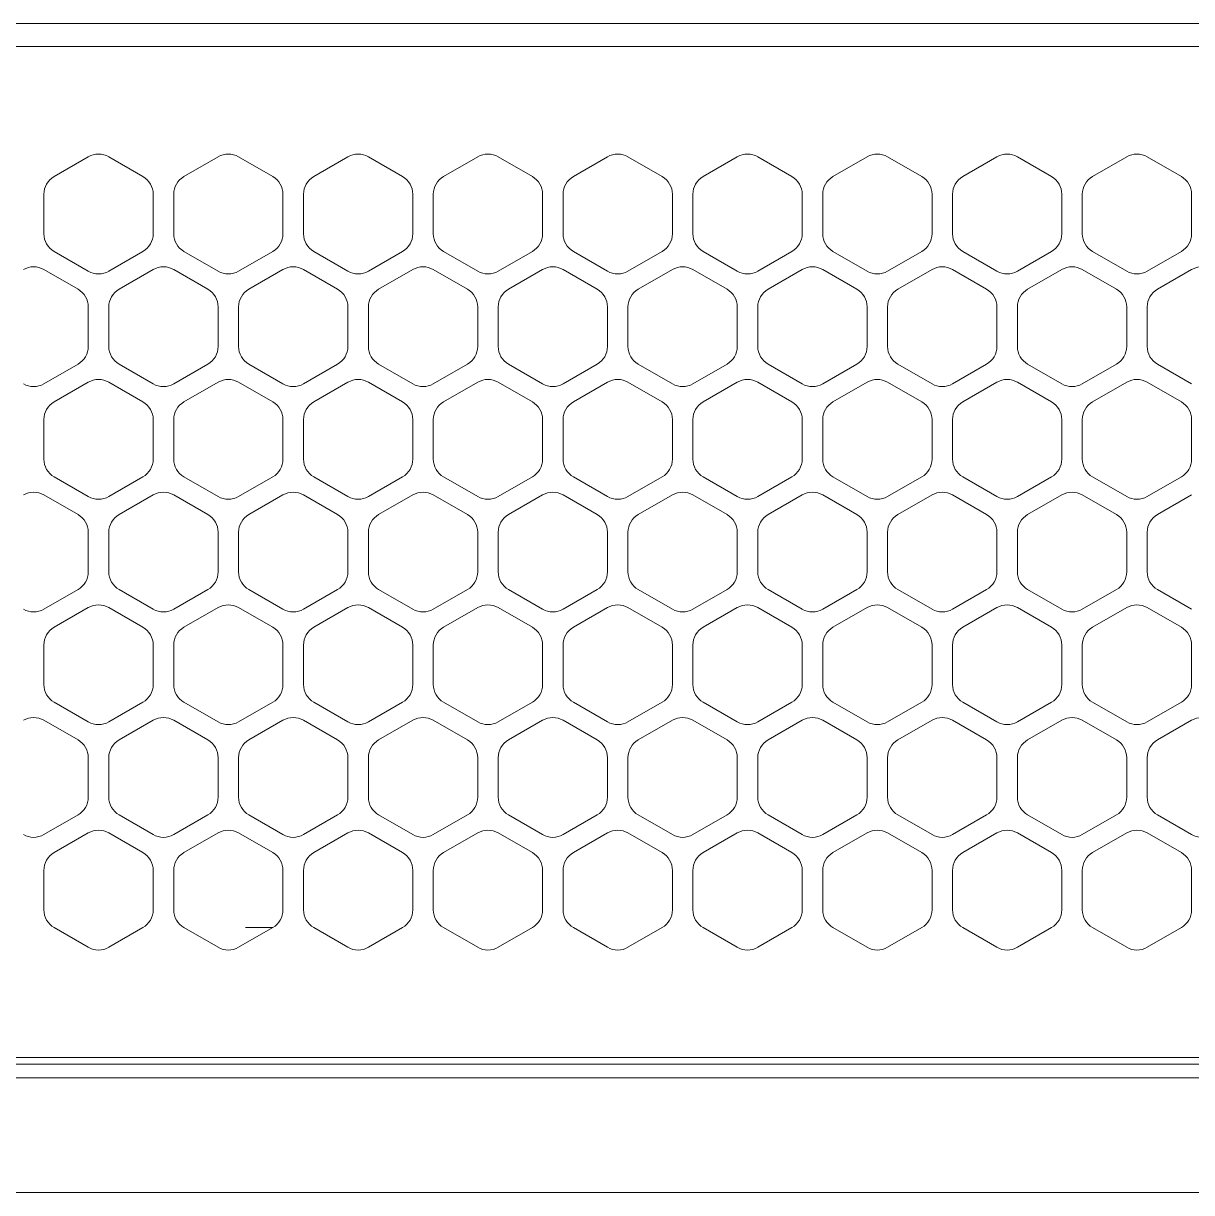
# Model space of a CAD drawing. Units: millimetres at full size, sheet at 1:30. Extents: x -17796 to 21385, y -23279 to 7734.
# Drawn here: x 17693.3 to 17778.8, y -1746.8 to -1661.2 of the extents above; entities that cross this region are included whole.
import ezdxf

# ---------------------------------------------------------------- set-up
doc = ezdxf.new("R2010")
doc.units = ezdxf.units.MM
doc.header["$LTSCALE"] = 30
doc.layers.add('0-1_(W)電灯', color=253, linetype='Continuous', lineweight=18)

msp = doc.modelspace()

# ---------------------------------------------------------------- linework, layer by layer
at = {"layer": '0-1_(W)電灯'}
for p, q in [((18150.57, -1661.24), (17579.57, -1661.24)), ((17590.07, -1662.94), (17859.57, -1662.94)), ((17695.57, -1672.45), (17698.07, -1671.01)), ((17699.57, -1671.01), (17702.07, -1672.45)), ((17705.07, -1672.45), (17707.57, -1671.01)), ((17709.07, -1671.01), (17711.57, -1672.45)), ((17714.57, -1672.45), (17717.07, -1671.01)), ((17718.57, -1671.01), (17721.07, -1672.45)), ((17724.07, -1672.45), (17726.57, -1671.01)), ((17728.07, -1671.01), (17730.57, -1672.45)), ((17733.57, -1672.45), (17736.07, -1671.01)), ((17737.57, -1671.01), (17740.07, -1672.45)), ((17743.07, -1672.45), (17745.57, -1671.01)), ((17747.07, -1671.01), (17749.57, -1672.45)), ((17752.57, -1672.45), (17755.07, -1671.01)), ((17756.57, -1671.01), (17759.07, -1672.45)), ((17762.07, -1672.45), (17764.57, -1671.01)), ((17766.07, -1671.01), (17768.57, -1672.45)), ((17771.57, -1672.45), (17774.07, -1671.01)), ((17775.57, -1671.01), (17778.07, -1672.45)), ((17694.82, -1676.64), (17694.82, -1673.75)), ((17702.82, -1673.75), (17702.82, -1676.64)), ((17704.32, -1676.64), (17704.32, -1673.75)), ((17712.32, -1673.75), (17712.32, -1676.64)), ((17713.82, -1676.64), (17713.82, -1673.75)), ((17721.82, -1673.75), (17721.82, -1676.64)), ((17723.32, -1676.64), (17723.32, -1673.75)), ((17731.32, -1673.75), (17731.32, -1676.64)), ((17732.82, -1676.64), (17732.82, -1673.75)), ((17740.82, -1673.75), (17740.82, -1676.64)), ((17742.32, -1676.64), (17742.32, -1673.75)), ((17750.32, -1673.75), (17750.32, -1676.64)), ((17751.82, -1676.64), (17751.82, -1673.75)), ((17759.82, -1673.75), (17759.82, -1676.64)), ((17761.32, -1676.64), (17761.32, -1673.75)), ((17769.32, -1673.75), (17769.32, -1676.64)), ((17770.82, -1676.64), (17770.82, -1673.75)), ((17778.82, -1673.75), (17778.82, -1676.64)), ((17698.07, -1679.38), (17695.57, -1677.94)), ((17702.07, -1677.94), (17699.57, -1679.38)), ((17707.57, -1679.38), (17705.07, -1677.94)), ((17711.57, -1677.94), (17709.07, -1679.38)), ((17717.07, -1679.38), (17714.57, -1677.94)), ((17721.07, -1677.94), (17718.57, -1679.38)), ((17726.57, -1679.38), (17724.07, -1677.94)), ((17730.57, -1677.94), (17728.07, -1679.38)), ((17736.07, -1679.38), (17733.57, -1677.94)), ((17740.07, -1677.94), (17737.57, -1679.38)), ((17745.57, -1679.38), (17743.07, -1677.94)), ((17749.57, -1677.94), (17747.07, -1679.38)), ((17755.07, -1679.38), (17752.57, -1677.94)), ((17759.07, -1677.94), (17756.57, -1679.38)), ((17764.57, -1679.38), (17762.07, -1677.94)), ((17768.57, -1677.94), (17766.07, -1679.38)), ((17774.07, -1679.38), (17771.57, -1677.94)), ((17778.07, -1677.94), (17775.57, -1679.38)), ((17694.82, -1679.26), (17697.32, -1680.7)), ((17700.32, -1680.7), (17702.82, -1679.26)), ((17704.32, -1679.26), (17706.82, -1680.7)), ((17709.82, -1680.7), (17712.32, -1679.26)), ((17713.82, -1679.26), (17716.32, -1680.7)), ((17719.32, -1680.7), (17721.82, -1679.26)), ((17723.32, -1679.26), (17725.82, -1680.7)), ((17728.82, -1680.7), (17731.32, -1679.26)), ((17732.82, -1679.26), (17735.32, -1680.7)), ((17738.32, -1680.7), (17740.82, -1679.26)), ((17742.32, -1679.26), (17744.82, -1680.7)), ((17747.82, -1680.7), (17750.32, -1679.26)), ((17751.82, -1679.26), (17754.32, -1680.7)), ((17757.32, -1680.7), (17759.82, -1679.26)), ((17761.32, -1679.26), (17763.82, -1680.7)), ((17766.82, -1680.7), (17769.32, -1679.26)), ((17770.82, -1679.26), (17773.32, -1680.7)), ((17776.32, -1680.7), (17778.82, -1679.26)), ((17698.07, -1682), (17698.07, -1684.89)), ((17699.57, -1684.89), (17699.57, -1682)), ((17707.57, -1682), (17707.57, -1684.89)), ((17709.07, -1684.89), (17709.07, -1682)), ((17717.07, -1682), (17717.07, -1684.89)), ((17718.57, -1684.89), (17718.57, -1682)), ((17726.57, -1682), (17726.57, -1684.89)), ((17728.07, -1684.89), (17728.07, -1682)), ((17736.07, -1682), (17736.07, -1684.89)), ((17737.57, -1684.89), (17737.57, -1682)), ((17745.57, -1682), (17745.57, -1684.89)), ((17747.07, -1684.89), (17747.07, -1682)), ((17755.07, -1682), (17755.07, -1684.89)), ((17756.57, -1684.89), (17756.57, -1682)), ((17764.57, -1682), (17764.57, -1684.89)), ((17766.07, -1684.89), (17766.07, -1682)), ((17774.07, -1682), (17774.07, -1684.89)), ((17775.57, -1684.89), (17775.57, -1682)), ((17697.32, -1686.19), (17694.82, -1687.63)), ((17702.82, -1687.63), (17700.32, -1686.19)), ((17706.82, -1686.19), (17704.32, -1687.63)), ((17712.32, -1687.63), (17709.82, -1686.19)), ((17716.32, -1686.19), (17713.82, -1687.63)), ((17721.82, -1687.63), (17719.32, -1686.19)), ((17725.82, -1686.19), (17723.32, -1687.63)), ((17731.32, -1687.63), (17728.82, -1686.19)), ((17735.32, -1686.19), (17732.82, -1687.63)), ((17740.82, -1687.63), (17738.32, -1686.19)), ((17744.82, -1686.19), (17742.32, -1687.63)), ((17750.32, -1687.63), (17747.82, -1686.19)), ((17754.32, -1686.19), (17751.82, -1687.63)), ((17759.82, -1687.63), (17757.32, -1686.19)), ((17763.82, -1686.19), (17761.32, -1687.63)), ((17769.32, -1687.63), (17766.82, -1686.19)), ((17773.32, -1686.19), (17770.82, -1687.63)), ((17778.82, -1687.63), (17776.32, -1686.19)), ((17695.57, -1688.95), (17698.07, -1687.51)), ((17699.57, -1687.51), (17702.07, -1688.95)), ((17705.07, -1688.95), (17707.57, -1687.51)), ((17709.07, -1687.51), (17711.57, -1688.95)), ((17714.57, -1688.95), (17717.07, -1687.51)), ((17718.57, -1687.51), (17721.07, -1688.95)), ((17724.07, -1688.95), (17726.57, -1687.51)), ((17728.07, -1687.51), (17730.57, -1688.95)), ((17733.57, -1688.95), (17736.07, -1687.51)), ((17737.57, -1687.51), (17740.07, -1688.95)), ((17743.07, -1688.95), (17745.57, -1687.51)), ((17747.07, -1687.51), (17749.57, -1688.95)), ((17752.57, -1688.95), (17755.07, -1687.51)), ((17756.57, -1687.51), (17759.07, -1688.95)), ((17762.07, -1688.95), (17764.57, -1687.51)), ((17766.07, -1687.51), (17768.57, -1688.95)), ((17771.57, -1688.95), (17774.07, -1687.51)), ((17775.57, -1687.51), (17778.07, -1688.95)), ((17694.82, -1693.14), (17694.82, -1690.25)), ((17702.82, -1690.25), (17702.82, -1693.14)), ((17704.32, -1693.14), (17704.32, -1690.25)), ((17712.32, -1690.25), (17712.32, -1693.14)), ((17713.82, -1693.14), (17713.82, -1690.25)), ((17721.82, -1690.25), (17721.82, -1693.14)), ((17723.32, -1693.14), (17723.32, -1690.25)), ((17731.32, -1690.25), (17731.32, -1693.14)), ((17732.82, -1693.14), (17732.82, -1690.25)), ((17740.82, -1690.25), (17740.82, -1693.14)), ((17742.32, -1693.14), (17742.32, -1690.25)), ((17750.32, -1690.25), (17750.32, -1693.14)), ((17751.82, -1693.14), (17751.82, -1690.25)), ((17759.82, -1690.25), (17759.82, -1693.14)), ((17761.32, -1693.14), (17761.32, -1690.25)), ((17769.32, -1690.25), (17769.32, -1693.14)), ((17770.82, -1693.14), (17770.82, -1690.25)), ((17778.82, -1690.25), (17778.82, -1693.14)), ((17698.07, -1695.88), (17695.57, -1694.44)), ((17702.07, -1694.44), (17699.57, -1695.88)), ((17707.57, -1695.88), (17705.07, -1694.44)), ((17711.57, -1694.44), (17709.07, -1695.88)), ((17717.07, -1695.88), (17714.57, -1694.44)), ((17721.07, -1694.44), (17718.57, -1695.88)), ((17726.57, -1695.88), (17724.07, -1694.44)), ((17730.57, -1694.44), (17728.07, -1695.88)), ((17736.07, -1695.88), (17733.57, -1694.44)), ((17740.07, -1694.44), (17737.57, -1695.88)), ((17745.57, -1695.88), (17743.07, -1694.44)), ((17749.57, -1694.44), (17747.07, -1695.88)), ((17755.07, -1695.88), (17752.57, -1694.44)), ((17759.07, -1694.44), (17756.57, -1695.88)), ((17764.57, -1695.88), (17762.07, -1694.44)), ((17768.57, -1694.44), (17766.07, -1695.88)), ((17774.07, -1695.88), (17771.57, -1694.44)), ((17778.07, -1694.44), (17775.57, -1695.88)), ((17694.82, -1695.76), (17697.32, -1697.2)), ((17700.32, -1697.2), (17702.82, -1695.76)), ((17704.32, -1695.76), (17706.82, -1697.2)), ((17709.82, -1697.2), (17712.32, -1695.76)), ((17713.82, -1695.76), (17716.32, -1697.2)), ((17719.32, -1697.2), (17721.82, -1695.76)), ((17723.32, -1695.76), (17725.82, -1697.2)), ((17728.82, -1697.2), (17731.32, -1695.76)), ((17732.82, -1695.76), (17735.32, -1697.2)), ((17738.32, -1697.2), (17740.82, -1695.76)), ((17742.32, -1695.76), (17744.82, -1697.2)), ((17747.82, -1697.2), (17750.32, -1695.76)), ((17751.82, -1695.76), (17754.32, -1697.2)), ((17757.32, -1697.2), (17759.82, -1695.76)), ((17761.32, -1695.76), (17763.82, -1697.2)), ((17766.82, -1697.2), (17769.32, -1695.76)), ((17770.82, -1695.76), (17773.32, -1697.2)), ((17776.32, -1697.2), (17778.82, -1695.76)), ((17698.07, -1698.5), (17698.07, -1701.39)), ((17699.57, -1701.39), (17699.57, -1698.5)), ((17707.57, -1698.5), (17707.57, -1701.39)), ((17709.07, -1701.39), (17709.07, -1698.5)), ((17717.07, -1698.5), (17717.07, -1701.39)), ((17718.57, -1701.39), (17718.57, -1698.5)), ((17726.57, -1698.5), (17726.57, -1701.39)), ((17728.07, -1701.39), (17728.07, -1698.5)), ((17736.07, -1698.5), (17736.07, -1701.39)), ((17737.57, -1701.39), (17737.57, -1698.5)), ((17745.57, -1698.5), (17745.57, -1701.39)), ((17747.07, -1701.39), (17747.07, -1698.5)), ((17755.07, -1698.5), (17755.07, -1701.39)), ((17756.57, -1701.39), (17756.57, -1698.5)), ((17764.57, -1698.5), (17764.57, -1701.39)), ((17766.07, -1701.39), (17766.07, -1698.5)), ((17774.07, -1698.5), (17774.07, -1701.39)), ((17775.57, -1701.39), (17775.57, -1698.5)), ((17697.32, -1702.69), (17694.82, -1704.13)), ((17702.82, -1704.13), (17700.32, -1702.69)), ((17706.82, -1702.69), (17704.32, -1704.13)), ((17712.32, -1704.13), (17709.82, -1702.69)), ((17716.32, -1702.69), (17713.82, -1704.13)), ((17721.82, -1704.13), (17719.32, -1702.69)), ((17725.82, -1702.69), (17723.32, -1704.13)), ((17731.32, -1704.13), (17728.82, -1702.69)), ((17735.32, -1702.69), (17732.82, -1704.13)), ((17740.82, -1704.13), (17738.32, -1702.69)), ((17744.82, -1702.69), (17742.32, -1704.13)), ((17750.32, -1704.13), (17747.82, -1702.69)), ((17754.32, -1702.69), (17751.82, -1704.13)), ((17759.82, -1704.13), (17757.32, -1702.69)), ((17763.82, -1702.69), (17761.32, -1704.13)), ((17769.32, -1704.13), (17766.82, -1702.69)), ((17773.32, -1702.69), (17770.82, -1704.13)), ((17778.82, -1704.13), (17776.32, -1702.69)), ((17695.57, -1705.45), (17698.07, -1704.01)), ((17699.57, -1704.01), (17702.07, -1705.45)), ((17705.07, -1705.45), (17707.57, -1704.01)), ((17709.07, -1704.01), (17711.57, -1705.45)), ((17714.57, -1705.45), (17717.07, -1704.01)), ((17718.57, -1704.01), (17721.07, -1705.45)), ((17724.07, -1705.45), (17726.57, -1704.01)), ((17728.07, -1704.01), (17730.57, -1705.45)), ((17733.57, -1705.45), (17736.07, -1704.01)), ((17737.57, -1704.01), (17740.07, -1705.45)), ((17743.07, -1705.45), (17745.57, -1704.01)), ((17747.07, -1704.01), (17749.57, -1705.45)), ((17752.57, -1705.45), (17755.07, -1704.01)), ((17756.57, -1704.01), (17759.07, -1705.45)), ((17762.07, -1705.45), (17764.57, -1704.01)), ((17766.07, -1704.01), (17768.57, -1705.45)), ((17771.57, -1705.45), (17774.07, -1704.01)), ((17775.57, -1704.01), (17778.07, -1705.45)), ((17694.82, -1709.64), (17694.82, -1706.75)), ((17702.82, -1706.75), (17702.82, -1709.64)), ((17704.32, -1709.64), (17704.32, -1706.75)), ((17712.32, -1706.75), (17712.32, -1709.64)), ((17713.82, -1709.64), (17713.82, -1706.75)), ((17721.82, -1706.75), (17721.82, -1709.64)), ((17723.32, -1709.64), (17723.32, -1706.75)), ((17731.32, -1706.75), (17731.32, -1709.64)), ((17732.82, -1709.64), (17732.82, -1706.75)), ((17740.82, -1706.75), (17740.82, -1709.64)), ((17742.32, -1709.64), (17742.32, -1706.75)), ((17750.32, -1706.75), (17750.32, -1709.64)), ((17751.82, -1709.64), (17751.82, -1706.75)), ((17759.82, -1706.75), (17759.82, -1709.64)), ((17761.32, -1709.64), (17761.32, -1706.75)), ((17769.32, -1706.75), (17769.32, -1709.64)), ((17770.82, -1709.64), (17770.82, -1706.75)), ((17778.82, -1706.75), (17778.82, -1709.64)), ((17698.07, -1712.38), (17695.57, -1710.94)), ((17702.07, -1710.94), (17699.57, -1712.38)), ((17707.57, -1712.38), (17705.07, -1710.94)), ((17711.57, -1710.94), (17709.07, -1712.38)), ((17717.07, -1712.38), (17714.57, -1710.94)), ((17721.07, -1710.94), (17718.57, -1712.38)), ((17726.57, -1712.38), (17724.07, -1710.94)), ((17730.57, -1710.94), (17728.07, -1712.38)), ((17736.07, -1712.38), (17733.57, -1710.94)), ((17740.07, -1710.94), (17737.57, -1712.38)), ((17745.57, -1712.38), (17743.07, -1710.94)), ((17749.57, -1710.94), (17747.07, -1712.38)), ((17755.07, -1712.38), (17752.57, -1710.94)), ((17759.07, -1710.94), (17756.57, -1712.38)), ((17764.57, -1712.38), (17762.07, -1710.94)), ((17768.57, -1710.94), (17766.07, -1712.38)), ((17774.07, -1712.38), (17771.57, -1710.94)), ((17778.07, -1710.94), (17775.57, -1712.38)), ((17694.82, -1712.26), (17697.32, -1713.7)), ((17700.32, -1713.7), (17702.82, -1712.26)), ((17704.32, -1712.26), (17706.82, -1713.7)), ((17709.82, -1713.7), (17712.32, -1712.26)), ((17713.82, -1712.26), (17716.32, -1713.7)), ((17719.32, -1713.7), (17721.82, -1712.26)), ((17723.32, -1712.26), (17725.82, -1713.7)), ((17728.82, -1713.7), (17731.32, -1712.26)), ((17732.82, -1712.26), (17735.32, -1713.7)), ((17738.32, -1713.7), (17740.82, -1712.26)), ((17742.32, -1712.26), (17744.82, -1713.7)), ((17747.82, -1713.7), (17750.32, -1712.26)), ((17751.82, -1712.26), (17754.32, -1713.7)), ((17757.32, -1713.7), (17759.82, -1712.26)), ((17761.32, -1712.26), (17763.82, -1713.7)), ((17766.82, -1713.7), (17769.32, -1712.26)), ((17770.82, -1712.26), (17773.32, -1713.7)), ((17776.32, -1713.7), (17778.82, -1712.26)), ((17698.07, -1715), (17698.07, -1717.89)), ((17699.57, -1717.89), (17699.57, -1715)), ((17707.57, -1715), (17707.57, -1717.89)), ((17709.07, -1717.89), (17709.07, -1715)), ((17717.07, -1715), (17717.07, -1717.89)), ((17718.57, -1717.89), (17718.57, -1715)), ((17726.57, -1715), (17726.57, -1717.89)), ((17728.07, -1717.89), (17728.07, -1715)), ((17736.07, -1715), (17736.07, -1717.89)), ((17737.57, -1717.89), (17737.57, -1715)), ((17745.57, -1715), (17745.57, -1717.89)), ((17747.07, -1717.89), (17747.07, -1715)), ((17755.07, -1715), (17755.07, -1717.89)), ((17756.57, -1717.89), (17756.57, -1715)), ((17764.57, -1715), (17764.57, -1717.89)), ((17766.07, -1717.89), (17766.07, -1715)), ((17774.07, -1715), (17774.07, -1717.89)), ((17775.57, -1717.89), (17775.57, -1715)), ((17697.32, -1719.19), (17694.82, -1720.63)), ((17702.82, -1720.63), (17700.32, -1719.19)), ((17706.82, -1719.19), (17704.32, -1720.63)), ((17712.32, -1720.63), (17709.82, -1719.19)), ((17716.32, -1719.19), (17713.82, -1720.63)), ((17721.82, -1720.63), (17719.32, -1719.19)), ((17725.82, -1719.19), (17723.32, -1720.63)), ((17731.32, -1720.63), (17728.82, -1719.19)), ((17735.32, -1719.19), (17732.82, -1720.63)), ((17740.82, -1720.63), (17738.32, -1719.19)), ((17744.82, -1719.19), (17742.32, -1720.63)), ((17750.32, -1720.63), (17747.82, -1719.19)), ((17754.32, -1719.19), (17751.82, -1720.63)), ((17759.82, -1720.63), (17757.32, -1719.19)), ((17763.82, -1719.19), (17761.32, -1720.63)), ((17769.32, -1720.63), (17766.82, -1719.19)), ((17773.32, -1719.19), (17770.82, -1720.63)), ((17778.82, -1720.63), (17776.32, -1719.19)), ((17695.57, -1721.95), (17698.07, -1720.51)), ((17699.57, -1720.51), (17702.07, -1721.95)), ((17705.07, -1721.95), (17707.57, -1720.51)), ((17709.07, -1720.51), (17711.57, -1721.95)), ((17714.57, -1721.95), (17717.07, -1720.51)), ((17718.57, -1720.51), (17721.07, -1721.95)), ((17724.07, -1721.95), (17726.57, -1720.51)), ((17728.07, -1720.51), (17730.57, -1721.95)), ((17733.57, -1721.95), (17736.07, -1720.51)), ((17737.57, -1720.51), (17740.07, -1721.95)), ((17743.07, -1721.95), (17745.57, -1720.51)), ((17747.07, -1720.51), (17749.57, -1721.95)), ((17752.57, -1721.95), (17755.07, -1720.51)), ((17756.57, -1720.51), (17759.07, -1721.95)), ((17762.07, -1721.95), (17764.57, -1720.51)), ((17766.07, -1720.51), (17768.57, -1721.95)), ((17771.57, -1721.95), (17774.07, -1720.51)), ((17775.57, -1720.51), (17778.07, -1721.95)), ((17694.82, -1726.14), (17694.82, -1723.25)), ((17702.82, -1723.25), (17702.82, -1726.14)), ((17704.32, -1726.14), (17704.32, -1723.25)), ((17712.32, -1723.25), (17712.32, -1726.14)), ((17713.82, -1726.14), (17713.82, -1723.25)), ((17721.82, -1723.25), (17721.82, -1726.14)), ((17723.32, -1726.14), (17723.32, -1723.25)), ((17731.32, -1723.25), (17731.32, -1726.14)), ((17732.82, -1726.14), (17732.82, -1723.25)), ((17740.82, -1723.25), (17740.82, -1726.14)), ((17742.32, -1726.14), (17742.32, -1723.25)), ((17750.32, -1723.25), (17750.32, -1726.14)), ((17751.82, -1726.14), (17751.82, -1723.25)), ((17759.82, -1723.25), (17759.82, -1726.14)), ((17761.32, -1726.14), (17761.32, -1723.25)), ((17769.32, -1723.25), (17769.32, -1726.14)), ((17770.82, -1726.14), (17770.82, -1723.25)), ((17778.82, -1723.25), (17778.82, -1726.14)), ((17698.07, -1728.88), (17695.57, -1727.44)), ((17702.07, -1727.44), (17699.57, -1728.88)), ((17707.57, -1728.88), (17705.07, -1727.44)), ((17711.57, -1727.44), (17709.07, -1728.88)), ((17709.57, -1727.44), (17711.56, -1727.44)), ((17717.07, -1728.88), (17714.57, -1727.44)), ((17721.07, -1727.44), (17718.57, -1728.88)), ((17726.57, -1728.88), (17724.07, -1727.44)), ((17730.57, -1727.44), (17728.07, -1728.88)), ((17736.07, -1728.88), (17733.57, -1727.44)), ((17740.07, -1727.44), (17737.57, -1728.88)), ((17745.57, -1728.88), (17743.07, -1727.44)), ((17749.57, -1727.44), (17747.07, -1728.88)), ((17755.07, -1728.88), (17752.57, -1727.44)), ((17759.07, -1727.44), (17756.57, -1728.88)), ((17764.57, -1728.88), (17762.07, -1727.44)), ((17768.57, -1727.44), (17766.07, -1728.88)), ((17774.07, -1728.88), (17771.57, -1727.44)), ((17778.07, -1727.44), (17775.57, -1728.88)), ((17859.57, -1736.94), (17590.07, -1736.94)), ((17590.07, -1737.44), (17864.82, -1737.44)), ((17590.07, -1738.44), (17864.82, -1738.44)), ((17590.07, -1746.84), (17864.82, -1746.84))]:
    msp.add_line(p, q, dxfattribs=at)
for centre, start, end in [((17698.82, -1672.31), 59.99795, 120.00205), ((17708.32, -1672.31), 59.99795, 120.00205), ((17717.82, -1672.31), 59.9981, 120.0019), ((17727.32, -1672.31), 60.00036, 119.99964), ((17736.82, -1672.31), 59.99795, 120.00205), ((17746.32, -1672.31), 59.99802, 120.00198), ((17755.82, -1672.31), 59.99915, 120.00085), ((17765.32, -1672.31), 59.99915, 120.00085), ((17774.82, -1672.31), 59.99802, 120.00198), ((17696.32, -1673.75), 119.99754, 180.00156), ((17701.32, -1673.75), 359.99882, 60.00208), ((17705.82, -1673.75), 119.99868, 180.00042), ((17710.82, -1673.75), 359.99789, 60.00301), ((17715.32, -1673.75), 119.99868, 180.00042), ((17720.32, -1673.75), 359.99827, 60.00165), ((17724.82, -1673.75), 119.99885, 180.00123), ((17729.82, -1673.75), 359.99827, 60.00165), ((17734.32, -1673.75), 119.99885, 180.00123), ((17739.32, -1673.75), 359.99854, 60.00187), ((17743.82, -1673.75), 119.99877, 180.00083), ((17748.82, -1673.75), 359.9989, 60.002), ((17753.32, -1673.75), 119.99811, 180.00099), ((17758.32, -1673.75), 359.99854, 60.00187), ((17762.82, -1673.75), 119.99877, 180.00083), ((17767.82, -1673.75), 359.9989, 60.002), ((17772.32, -1673.75), 119.99877, 180.00083), ((17777.32, -1673.75), 359.99908, 60.00132), ((17696.32, -1676.64), 179.99846, 240.0013), ((17701.32, -1676.64), 300.00134, 359.9989), ((17705.82, -1676.64), 179.99938, 240.00038), ((17710.82, -1676.64), 300.00019, 0.00004), ((17715.32, -1676.64), 180.00046, 239.9993), ((17720.32, -1676.64), 300.00151, 359.99972), ((17724.82, -1676.64), 179.99883, 239.99994), ((17729.82, -1676.64), 300.0006, 0.00063), ((17734.32, -1676.64), 179.99883, 239.99994), ((17739.32, -1676.64), 300.00142, 359.99931), ((17743.82, -1676.64), 179.99965, 239.99962), ((17748.82, -1676.64), 300.00077, 359.99947), ((17753.32, -1676.64), 179.99946, 240.0003), ((17758.32, -1676.64), 300.00142, 359.99931), ((17762.82, -1676.64), 179.99911, 240.00016), ((17767.82, -1676.64), 300.00134, 359.9989), ((17772.32, -1676.64), 179.99965, 239.99962), ((17777.32, -1676.64), 300.00142, 359.99931), ((17694.07, -1680.56), 59.99908, 120.00092), ((17698.82, -1678.08), 239.99902, 300.00098), ((17703.57, -1680.56), 59.9989, 120.0011), ((17708.32, -1678.08), 239.99902, 300.00098), ((17713.07, -1680.56), 59.99913, 120.00087), ((17717.82, -1678.08), 239.99902, 300.00098), ((17722.57, -1680.56), 59.99945, 120.00055), ((17727.32, -1678.08), 239.99934, 300.00066), ((17732.07, -1680.56), 59.99945, 120.00055), ((17736.82, -1678.08), 239.99902, 300.00098), ((17741.57, -1680.56), 59.99918, 120.00082), ((17746.32, -1678.08), 239.99902, 300.00098), ((17751.07, -1680.56), 59.9991, 120.0009), ((17755.82, -1678.08), 239.99929, 300.00071), ((17760.57, -1680.56), 59.99918, 120.00082), ((17765.32, -1678.08), 239.99918, 300.00082), ((17770.07, -1680.56), 59.9991, 120.0009), ((17774.82, -1678.08), 239.99902, 300.00098), ((17779.57, -1680.56), 59.99918, 120.00082), ((17696.57, -1682), 359.99855, 60.00235), ((17701.07, -1682), 119.99844, 180.00066), ((17706.07, -1682), 359.99855, 60.00235), ((17710.57, -1682), 119.99844, 180.00066), ((17715.57, -1682), 359.99855, 60.00235), ((17720.07, -1682), 120.00049, 179.99861), ((17725.07, -1682), 359.99892, 60.00099), ((17729.57, -1682), 119.99975, 180.00034), ((17734.57, -1682), 0.00055, 60.00035), ((17739.07, -1682), 119.99975, 180.00034), ((17744.07, -1682), 359.99955, 60.00135), ((17748.57, -1682), 119.99909, 180.0005), ((17753.57, -1682), 359.99873, 60.00167), ((17758.07, -1682), 119.99909, 180.0005), ((17763.07, -1682), 359.99873, 60.00167), ((17767.57, -1682), 119.99909, 180.0005), ((17772.57, -1682), 359.99909, 60.00181), ((17777.07, -1682), 119.99947, 179.99963), ((17696.57, -1684.89), 299.99954, 0.0007), ((17701.07, -1684.89), 180.00056, 239.99921), ((17706.07, -1684.89), 299.99954, 0.0007), ((17710.57, -1684.89), 180.00056, 239.99921), ((17715.57, -1684.89), 299.99954, 0.0007), ((17720.07, -1684.89), 180.00056, 239.99921), ((17725.07, -1684.89), 299.99995, 0.00128), ((17729.57, -1684.89), 179.99892, 239.99985), ((17734.57, -1684.89), 299.99954, 0.0007), ((17739.07, -1684.89), 180.00093, 239.99785), ((17744.07, -1684.89), 299.99954, 0.0007), ((17748.57, -1684.89), 180.00028, 239.99899), ((17753.57, -1684.89), 300.0002, 0.00053), ((17758.07, -1684.89), 179.99974, 239.99953), ((17763.07, -1684.89), 299.99974, 0.00099), ((17767.57, -1684.89), 180.00028, 239.99899), ((17772.57, -1684.89), 299.99954, 0.0007), ((17777.07, -1684.89), 180.00056, 239.99921), ((17694.07, -1686.33), 240.00044, 299.99956), ((17698.82, -1688.81), 60.00056, 119.99944), ((17703.57, -1686.33), 240.00061, 299.99939), ((17708.32, -1688.81), 60.00056, 119.99944), ((17713.07, -1686.33), 240.00038, 299.99962), ((17717.82, -1688.81), 60.00056, 119.99944), ((17722.57, -1686.33), 240.00076, 299.99924), ((17727.32, -1688.81), 60.00071, 119.99929), ((17732.07, -1686.33), 240.00076, 299.99924), ((17736.82, -1688.81), 60.00033, 119.99967), ((17741.57, -1686.33), 240.00057, 299.99943), ((17746.32, -1688.81), 60.00045, 119.99955), ((17751.07, -1686.33), 240.00041, 299.99959), ((17755.82, -1688.81), 60.00063, 119.99937), ((17760.57, -1686.33), 240.00069, 299.99931), ((17765.32, -1688.81), 60.00063, 119.99937), ((17770.07, -1686.33), 240.00041, 299.99959), ((17774.82, -1688.81), 60.00045, 119.99955), ((17696.32, -1690.25), 119.99945, 179.99965), ((17701.32, -1690.25), 359.99947, 60.00143), ((17705.82, -1690.25), 119.99945, 179.99965), ((17710.82, -1690.25), 359.99947, 60.00143), ((17715.32, -1690.25), 119.99945, 179.99965), ((17720.32, -1690.25), 359.99984, 60.00007), ((17724.82, -1690.25), 119.9987, 180.00138), ((17729.82, -1690.25), 359.99876, 60.00116), ((17734.32, -1690.25), 119.9987, 180.00138), ((17739.32, -1690.25), 359.99965, 60.00075), ((17743.82, -1690.25), 119.99908, 180.00052), ((17748.82, -1690.25), 359.99947, 60.00143), ((17753.32, -1690.25), 119.99945, 179.99965), ((17758.32, -1690.25), 359.99965, 60.00075), ((17762.82, -1690.25), 119.99908, 180.00052), ((17767.82, -1690.25), 359.99947, 60.00143), ((17772.32, -1690.25), 119.99953, 180.00006), ((17777.32, -1690.25), 359.99965, 60.00075), ((17696.32, -1693.14), 179.99932, 240.00044), ((17701.32, -1693.14), 300.00094, 359.9993), ((17705.82, -1693.14), 179.99932, 240.00044), ((17710.82, -1693.14), 300.00004, 0.0002), ((17715.32, -1693.14), 180.00133, 239.99843), ((17720.32, -1693.14), 300.00134, 359.99988), ((17724.82, -1693.14), 179.99969, 239.99908), ((17729.82, -1693.14), 300.00134, 359.99988), ((17734.32, -1693.14), 179.99969, 239.99908), ((17739.32, -1693.14), 300.00069, 0.00004), ((17743.82, -1693.14), 179.99997, 239.9993), ((17748.82, -1693.14), 300.00106, 359.99917), ((17753.32, -1693.14), 180.00032, 239.99944), ((17758.32, -1693.14), 300.00114, 359.99959), ((17762.82, -1693.14), 179.99951, 239.99976), ((17767.82, -1693.14), 300.00106, 359.99917), ((17772.32, -1693.14), 180.00051, 239.99876), ((17777.32, -1693.14), 300.00114, 359.99959), ((17694.07, -1697.06), 60.00101, 119.99899), ((17703.57, -1697.06), 60.00101, 119.99899), ((17713.07, -1697.06), 60.00124, 119.99876), ((17722.57, -1697.06), 60.00156, 119.99844), ((17732.07, -1697.06), 60.00139, 119.99861), ((17741.57, -1697.06), 60.00129, 119.99871), ((17751.07, -1697.06), 60.00112, 119.99888), ((17760.57, -1697.06), 60.00129, 119.99871), ((17770.07, -1697.06), 60.00112, 119.99888), ((17698.82, -1694.58), 240.00106, 299.99894), ((17708.32, -1694.58), 240.00124, 299.99876), ((17717.82, -1694.58), 240.00101, 299.99899), ((17727.32, -1694.58), 240.00139, 299.99861), ((17736.82, -1694.58), 240.00106, 299.99894), ((17746.32, -1694.58), 240.00104, 299.99896), ((17755.82, -1694.58), 240.00122, 299.99878), ((17765.32, -1694.58), 240.00131, 299.99869), ((17774.82, -1694.58), 240.00104, 299.99896), ((17696.57, -1698.5), 0.00083, 60.00007), ((17701.07, -1698.5), 119.99943, 179.99967), ((17706.07, -1698.5), 0.00083, 60.00007), ((17710.57, -1698.5), 119.99943, 179.99967), ((17715.57, -1698.5), 359.99883, 60.00207), ((17720.07, -1698.5), 119.99943, 179.99967), ((17725.07, -1698.5), 359.9992, 60.00071), ((17729.57, -1698.5), 119.99959, 180.00049), ((17734.57, -1698.5), 0.00083, 60.00007), ((17739.07, -1698.5), 120.00074, 179.99934), ((17744.07, -1698.5), 0.00037, 60.00053), ((17748.57, -1698.5), 120.00009, 179.99951), ((17753.57, -1698.5), 0.00002, 60.00039), ((17758.07, -1698.5), 119.99951, 180.00008), ((17763.07, -1698.5), 0.00002, 60.00039), ((17767.57, -1698.5), 119.99951, 180.00008), ((17772.57, -1698.5), 359.99983, 60.00107), ((17777.07, -1698.5), 119.99943, 179.99967), ((17696.57, -1701.39), 299.99943, 359.99967), ((17701.07, -1701.39), 179.99991, 240.00099), ((17706.07, -1701.39), 299.99943, 359.99967), ((17710.57, -1701.39), 180.00083, 240.00007), ((17715.57, -1701.39), 299.99943, 359.99967), ((17720.07, -1701.39), 180.00083, 240.00007), ((17725.07, -1701.39), 299.99959, 0.00049), ((17729.57, -1701.39), 179.9992, 240.00071), ((17734.57, -1701.39), 300.00034, 359.99876), ((17739.07, -1701.39), 179.9992, 240.00071), ((17744.07, -1701.39), 299.99989, 359.99921), ((17748.57, -1701.39), 180.00002, 240.00039), ((17753.57, -1701.39), 300.00009, 359.99951), ((17758.07, -1701.39), 179.99955, 240.00085), ((17763.07, -1701.39), 299.99951, 0.00008), ((17767.57, -1701.39), 180.00002, 240.00039), ((17772.57, -1701.39), 299.99943, 359.99967), ((17777.07, -1701.39), 180.00037, 240.00053), ((17694.07, -1702.83), 240.00124, 299.99876), ((17698.82, -1705.31), 60.00124, 119.99876), ((17703.57, -1702.83), 240.00101, 299.99899), ((17708.32, -1705.31), 60.00124, 119.99876), ((17713.07, -1702.83), 240.00101, 299.99899), ((17717.82, -1705.31), 60.00106, 119.99894), ((17722.57, -1702.83), 240.00139, 299.99861), ((17727.32, -1705.31), 60.00139, 119.99861), ((17732.07, -1702.83), 240.00156, 299.99844), ((17736.82, -1705.31), 60.00101, 119.99899), ((17741.57, -1702.83), 240.00129, 299.99871), ((17746.32, -1705.31), 60.00104, 119.99896), ((17751.07, -1702.83), 240.00112, 299.99888), ((17755.82, -1705.31), 60.0012, 119.9988), ((17760.57, -1702.83), 240.00129, 299.99871), ((17765.32, -1705.31), 60.00131, 119.99869), ((17770.07, -1702.83), 240.00112, 299.99888), ((17774.82, -1705.31), 60.00104, 119.99896), ((17696.32, -1706.75), 119.99778, 180.00132), ((17701.32, -1706.75), 359.99961, 60.00129), ((17705.82, -1706.75), 119.99778, 180.00132), ((17710.82, -1706.75), 359.99961, 60.00129), ((17715.32, -1706.75), 119.99983, 179.99927), ((17720.32, -1706.75), 359.99999, 59.99993), ((17724.82, -1706.75), 119.99909, 180.001), ((17729.82, -1706.75), 359.99999, 59.99993), ((17734.32, -1706.75), 119.99909, 180.001), ((17739.32, -1706.75), 359.9998, 60.00061), ((17743.82, -1706.75), 119.99888, 180.00071), ((17748.82, -1706.75), 0.00062, 60.00028), ((17753.32, -1706.75), 119.99881, 180.00029), ((17758.32, -1706.75), 359.9998, 60.00061), ((17762.82, -1706.75), 119.99843, 180.00116), ((17767.82, -1706.75), 0.00062, 60.00028), ((17772.32, -1706.75), 119.99946, 180.00013), ((17777.32, -1706.75), 0.0008, 59.9996), ((17696.32, -1709.64), 180.00047, 239.99816), ((17701.32, -1709.64), 300.00171, 359.99967), ((17705.82, -1709.64), 180.00047, 239.99816), ((17710.82, -1709.64), 300.00171, 359.99967), ((17715.32, -1709.64), 180.00047, 239.99816), ((17720.32, -1709.64), 300.00187, 0.00049), ((17724.82, -1709.64), 179.99976, 239.99788), ((17729.82, -1709.64), 300.00096, 0.0014), ((17734.32, -1709.64), 180.00084, 239.9968), ((17739.32, -1709.64), 300.00134, 0.00053), ((17743.82, -1709.64), 180.00065, 239.99748), ((17748.82, -1709.64), 300.00171, 359.99967), ((17753.32, -1709.64), 180.00047, 239.99816), ((17758.32, -1709.64), 300.00134, 0.00053), ((17762.82, -1709.64), 180.00065, 239.99748), ((17767.82, -1709.64), 300.00171, 359.99967), ((17772.32, -1709.64), 180.00065, 239.99748), ((17777.32, -1709.64), 300.00179, 0.00008), ((17694.07, -1713.56), 59.99569, 120.00431), ((17698.82, -1711.08), 239.99587, 300.00413), ((17703.57, -1713.56), 59.99569, 120.00431), ((17708.32, -1711.08), 239.99587, 300.00413), ((17713.07, -1713.56), 59.99575, 120.00425), ((17717.82, -1711.08), 239.99564, 300.00436), ((17722.57, -1713.56), 59.99607, 120.00393), ((17727.32, -1711.08), 239.99602, 300.00398), ((17732.07, -1713.56), 59.99607, 120.00393), ((17736.82, -1711.08), 239.99587, 300.00413), ((17741.57, -1713.56), 59.99599, 120.00401), ((17746.32, -1711.08), 239.99587, 300.00413), ((17751.07, -1713.56), 59.99572, 120.00428), ((17755.82, -1711.08), 239.99594, 300.00406), ((17760.57, -1713.56), 59.99588, 120.00412), ((17765.32, -1711.08), 239.99594, 300.00406), ((17770.07, -1713.56), 59.99572, 120.00428), ((17774.82, -1711.08), 239.99575, 300.00425), ((17779.57, -1713.56), 59.99588, 120.00412), ((17696.57, -1715), 0.00026, 59.99836), ((17701.07, -1715), 120.00326, 179.99812), ((17706.07, -1715), 0.00026, 59.99836), ((17710.57, -1715), 120.00326, 179.99812), ((17715.57, -1715), 0.00026, 59.99836), ((17720.07, -1715), 120.00326, 179.99812), ((17725.07, -1715), 359.99863, 59.99901), ((17729.57, -1715), 120.00366, 179.9987), ((17734.57, -1715), 0.00026, 59.99836), ((17739.07, -1715), 120.00457, 179.99779), ((17744.07, -1715), 0.00026, 59.99836), ((17748.57, -1715), 120.00391, 179.99796), ((17753.57, -1715), 359.99999, 59.99814), ((17758.07, -1715), 120.00346, 179.99841), ((17763.07, -1715), 359.99945, 59.99868), ((17767.57, -1715), 120.00391, 179.99796), ((17772.57, -1715), 0.00026, 59.99836), ((17777.07, -1715), 120.00326, 179.99812), ((17696.57, -1717.89), 300.00151, 359.99986), ((17701.07, -1717.89), 180.00114, 239.99748), ((17706.07, -1717.89), 300.00151, 359.99986), ((17710.57, -1717.89), 180.00114, 239.99748), ((17715.57, -1717.89), 300.00151, 359.99986), ((17720.07, -1717.89), 180.00222, 239.9964), ((17725.07, -1717.89), 300.00282, 359.99954), ((17729.57, -1717.89), 180.00151, 239.99613), ((17734.57, -1717.89), 300.00357, 359.99781), ((17739.07, -1717.89), 180.00151, 239.99613), ((17744.07, -1717.89), 300.00254, 359.99884), ((17748.57, -1717.89), 180.00133, 239.99681), ((17753.57, -1717.89), 300.00217, 359.9997), ((17758.07, -1717.89), 180.00133, 239.99681), ((17763.07, -1717.89), 300.00217, 359.9997), ((17767.57, -1717.89), 180.00133, 239.99681), ((17772.57, -1717.89), 300.00197, 359.99941), ((17777.07, -1717.89), 180.00168, 239.99694), ((17698.82, -1721.81), 59.99902, 120.00098), ((17708.32, -1721.81), 59.99902, 120.00098), ((17717.82, -1721.81), 59.99902, 120.00098), ((17727.32, -1721.81), 59.99934, 120.00066), ((17736.82, -1721.81), 59.99902, 120.00098), ((17746.32, -1721.81), 59.9991, 120.0009), ((17755.82, -1721.81), 59.99918, 120.00082), ((17765.32, -1721.81), 59.99918, 120.00082), ((17774.82, -1721.81), 59.99902, 120.00098), ((17694.07, -1719.33), 239.99913, 300.00087), ((17703.57, -1719.33), 239.9989, 300.0011), ((17713.07, -1719.33), 239.9989, 300.0011), ((17722.57, -1719.33), 239.99945, 300.00055), ((17732.07, -1719.33), 239.99945, 300.00055), ((17741.57, -1719.33), 239.99918, 300.00082), ((17751.07, -1719.33), 239.9991, 300.0009), ((17760.57, -1719.33), 239.99918, 300.00082), ((17770.07, -1719.33), 239.99902, 300.00098), ((17779.57, -1719.33), 239.99929, 300.00071), ((17696.32, -1723.25), 120.00246, 179.99891), ((17701.32, -1723.25), 0.0025, 59.99612), ((17705.82, -1723.25), 120.00361, 179.99777), ((17710.82, -1723.25), 0.00142, 59.9972), ((17715.32, -1723.25), 120.00361, 179.99777), ((17720.32, -1723.25), 0.00087, 59.99677), ((17724.82, -1723.25), 120.00287, 179.99949), ((17729.82, -1723.25), 0.00087, 59.99677), ((17734.32, -1723.25), 120.00378, 179.99859), ((17739.32, -1723.25), 0.00115, 59.99698), ((17743.82, -1723.25), 120.00369, 179.99818), ((17748.82, -1723.25), 0.0015, 59.99712), ((17753.32, -1723.25), 120.00304, 179.99834), ((17758.32, -1723.25), 0.00169, 59.99644), ((17762.82, -1723.25), 120.00369, 179.99818), ((17767.82, -1723.25), 0.00196, 59.99666), ((17772.32, -1723.25), 120.00369, 179.99818), ((17777.32, -1723.25), 0.00169, 59.99644), ((17696.32, -1726.14), 179.99889, 239.99973), ((17701.32, -1726.14), 300.00177, 359.99961), ((17705.82, -1726.14), 179.99982, 239.9988), ((17710.82, -1726.14), 300.00062, 0.00076), ((17715.32, -1726.14), 180.0009, 239.99772), ((17720.32, -1726.14), 300.00193, 0.00043), ((17724.82, -1726.14), 179.99927, 239.99837), ((17729.82, -1726.14), 300.00193, 0.00043), ((17734.32, -1726.14), 179.99927, 239.99837), ((17739.32, -1726.14), 300.00185, 0.00002), ((17743.82, -1726.14), 180.00008, 239.99805), ((17748.82, -1726.14), 300.00119, 0.00018), ((17753.32, -1726.14), 179.9999, 239.99873), ((17758.32, -1726.14), 300.00185, 0.00002), ((17762.82, -1726.14), 179.99954, 239.99859), ((17767.82, -1726.14), 300.00165, 359.99973), ((17772.32, -1726.14), 180.00008, 239.99805), ((17777.32, -1726.14), 300.00185, 0.00002), ((17698.82, -1727.58), 239.9965, 300.0035), ((17708.32, -1727.58), 239.99635, 300.00365), ((17717.82, -1727.58), 239.99635, 300.00365), ((17727.32, -1727.58), 239.99876, 300.00124), ((17736.82, -1727.58), 239.9965, 300.0035), ((17746.32, -1727.58), 239.99637, 300.00363), ((17755.82, -1727.58), 239.99655, 300.00345), ((17765.32, -1727.58), 239.99755, 300.00245), ((17774.82, -1727.58), 239.99642, 300.00358)]:
    msp.add_arc(centre, 1.5, start, end, dxfattribs=at)

doc.saveas('drawing.dxf')
